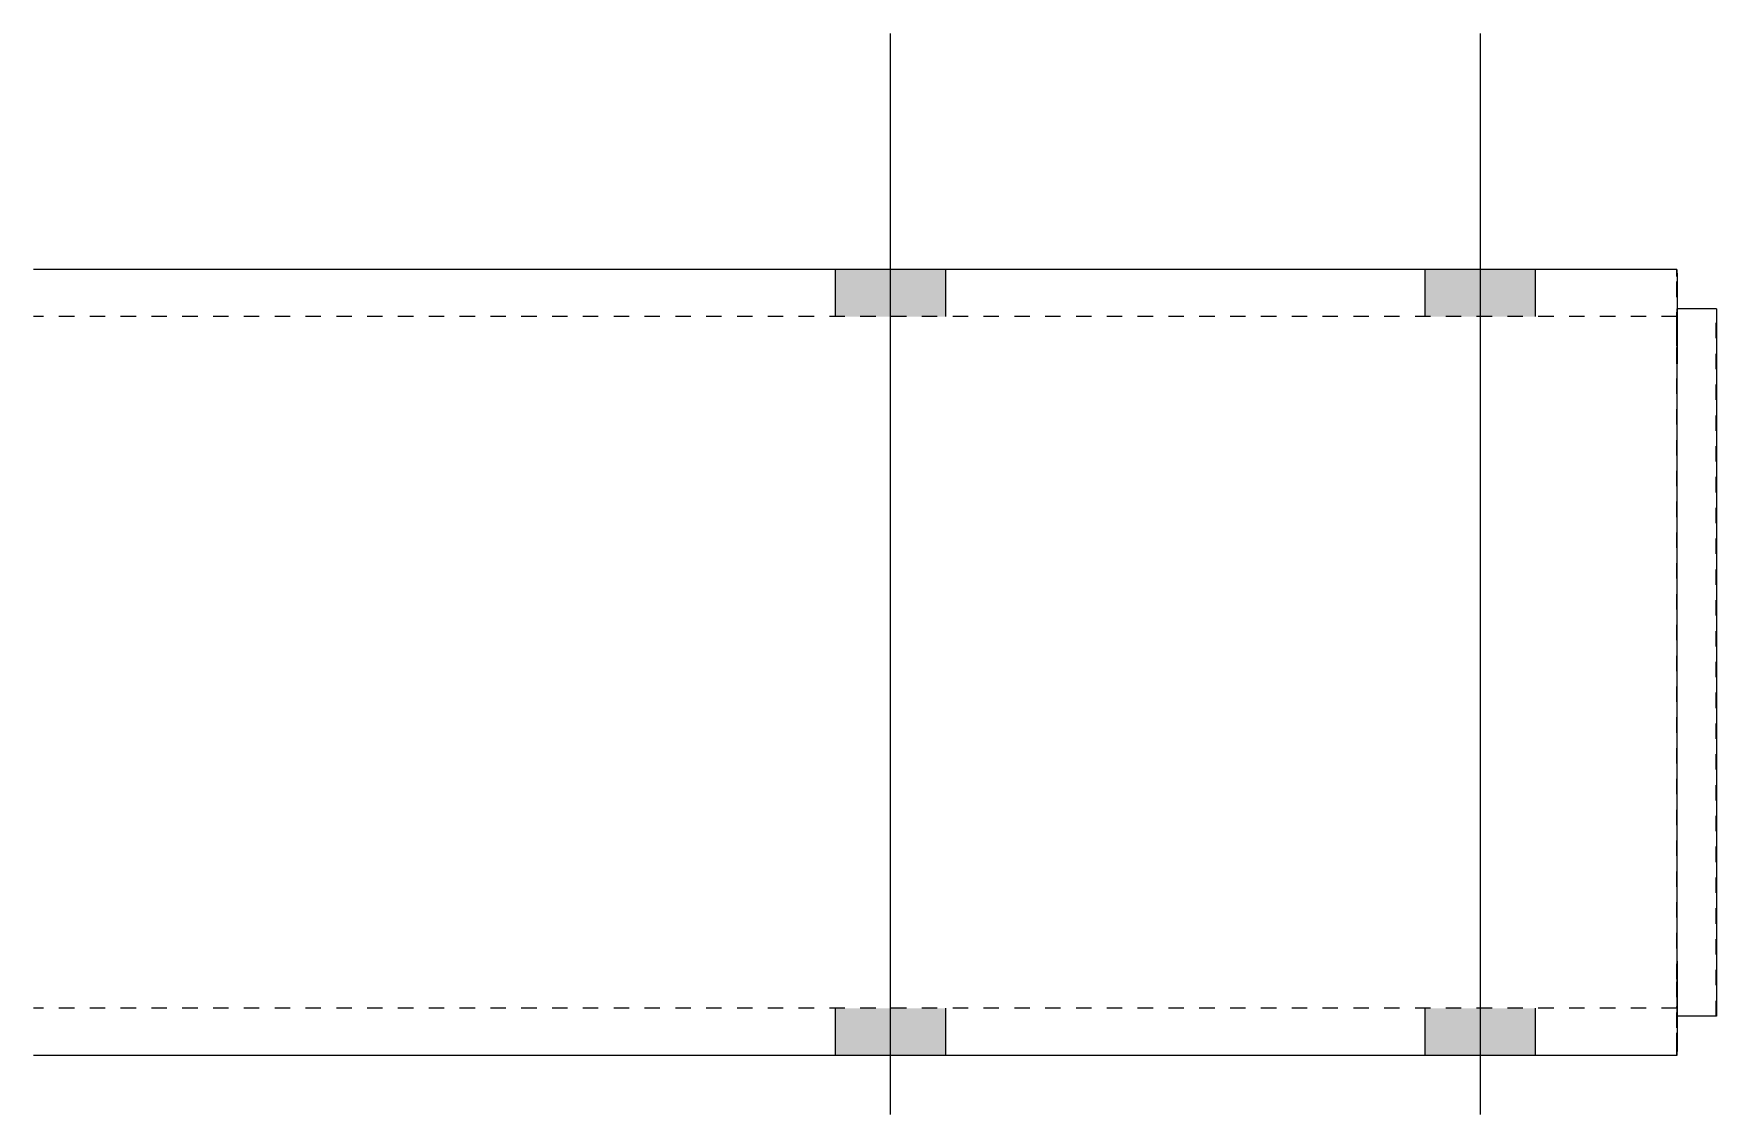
# Model space of a CAD drawing. Header units: millimetres. Extents: x 5 to 25549, y 5 to 868.
# Drawn here: x 14851.9 to 15065.9, y 4.8 to 142.3 of the extents above; entities that cross this region are included whole.
import ezdxf

# ---------------------------------------------------------------- set-up
doc = ezdxf.new("R2010")
doc.units = ezdxf.units.MM
doc.linetypes.add('DXK_LINE_DOT2', pattern=[3.9198, 1.9599, -1.9599])
doc.layers.add('STÅL', color=7, linetype='Continuous')

msp = doc.modelspace()

# ---------------------------------------------------------------- hatches: boundary and pattern name
at = {"layer": 'STÅL', "linetype": 'Continuous'}
for points in [[(14967.87, 112.3), (14953.87, 112.3), (14953.87, 106.3), (14967.87, 106.3)], [(14967.87, 112.3), (14953.87, 112.3), (14953.87, 106.3), (14967.87, 106.3)], [(15042.87, 112.3), (15028.87, 112.3), (15028.87, 106.3), (15042.87, 106.3)], [(15042.87, 112.3), (15028.87, 112.3), (15028.87, 106.3), (15042.87, 106.3)], [(14967.87, 18.3), (14953.87, 18.3), (14953.87, 12.3), (14967.87, 12.3)], [(14967.87, 18.3), (14953.87, 18.3), (14953.87, 12.3), (14967.87, 12.3)], [(15042.87, 18.3), (15028.87, 18.3), (15028.87, 12.3), (15042.87, 12.3)], [(15042.87, 18.3), (15028.87, 18.3), (15028.87, 12.3), (15042.87, 12.3)]]:
    msp.add_hatch(color=96, dxfattribs=at).paths.add_polyline_path(points)

# ---------------------------------------------------------------- linework, layer by layer
at = {"layer": 'STÅL', "color": 96, "linetype": 'Continuous'}
for p, q in [((14960.87, 4.8), (14960.87, 142.3)), ((14960.87, 4.8), (14960.87, 142.3)), ((15035.87, 4.8), (15035.87, 142.3)), ((15035.87, 4.8), (15035.87, 142.3)), ((14953.87, 106.3), (14953.87, 112.3)), ((14953.87, 106.3), (14953.87, 112.3)), ((14967.87, 106.3), (14967.87, 112.3)), ((14967.87, 106.3), (14967.87, 112.3)), ((15028.87, 106.3), (15028.87, 112.3)), ((15028.87, 106.3), (15028.87, 112.3)), ((15042.87, 106.3), (15042.87, 112.3)), ((15042.87, 106.3), (15042.87, 112.3)), ((14953.87, 12.3), (14953.87, 18.3)), ((14953.87, 12.3), (14953.87, 18.3)), ((14967.87, 12.3), (14967.87, 18.3)), ((14967.87, 12.3), (14967.87, 18.3)), ((15028.87, 12.3), (15028.87, 18.3)), ((15028.87, 12.3), (15028.87, 18.3)), ((15042.87, 12.3), (15042.87, 18.3)), ((15042.87, 12.3), (15042.87, 18.3))]:
    msp.add_line(p, q, dxfattribs=at)
at = {"layer": 'STÅL', "color": 2, "linetype": 'Continuous'}
for p, q in [((15060.88, 112.3), (14851.87, 112.3)), ((15060.88, 112.3), (15060.89, 111.39)), ((15060.89, 111.39), (15060.89, 108.79)), ((15060.89, 108.79), (15060.89, 104.89)), ((15065.89, 107.3), (15060.89, 107.3)), ((15065.89, 107.3), (15065.89, 17.3)), ((15060.89, 104.89), (15060.89, 100.3)), ((15060.89, 24.3), (15060.89, 100.3)), ((15060.89, 24.3), (15060.89, 19.71)), ((15060.89, 19.71), (15060.89, 15.81)), ((15065.89, 17.3), (15060.89, 17.3)), ((15060.89, 15.81), (15060.89, 13.21)), ((15060.89, 13.21), (15060.88, 12.3)), ((15060.88, 12.3), (14851.87, 12.3))]:
    msp.add_line(p, q, dxfattribs=at)
at = {"layer": 'STÅL', "color": 7, "linetype": 'DXK_LINE_DOT2'}
for p, q in [((15060.87, 111.39), (15060.87, 112.3)), ((15060.87, 108.79), (15060.87, 111.39)), ((15060.87, 104.89), (15060.87, 108.79)), ((15060.89, 107.3), (15060.87, 107.3)), ((15060.87, 107.3), (15060.87, 17.3)), ((15060.89, 17.3), (15060.89, 107.3)), ((15065.87, 17.3), (15065.87, 107.3)), ((15065.87, 107.3), (15065.89, 107.3)), ((15060.88, 106.3), (14851.87, 106.3)), ((15060.87, 105.84), (15060.87, 106.3)), ((15060.87, 104.89), (15060.87, 105.84)), ((15060.87, 104.54), (15060.87, 104.89)), ((15060.87, 100.3), (15060.87, 104.89)), ((15060.89, 105.84), (15060.88, 106.3)), ((15060.89, 104.54), (15060.89, 105.84)), ((15060.87, 102.6), (15060.87, 104.54)), ((15060.89, 102.6), (15060.89, 104.54)), ((15060.87, 22), (15060.87, 102.6)), ((15060.89, 22), (15060.89, 102.6)), ((15060.87, 22), (15060.87, 100.3)), ((15060.87, 22), (15060.87, 19.71)), ((15060.87, 19.71), (15060.87, 22)), ((15060.89, 20.06), (15060.89, 22)), ((15060.87, 19.71), (15060.87, 18.76)), ((15060.87, 15.81), (15060.87, 19.71)), ((15060.89, 18.76), (15060.89, 20.06)), ((15060.88, 18.3), (14851.87, 18.3)), ((15060.87, 18.76), (15060.87, 18.3)), ((15060.87, 17.3), (15060.89, 17.3)), ((15060.88, 18.3), (15060.89, 18.76)), ((15065.89, 17.3), (15065.87, 17.3)), ((15060.87, 13.21), (15060.87, 15.81)), ((15060.87, 12.3), (15060.87, 13.21))]:
    msp.add_line(p, q, dxfattribs=at)

doc.saveas('drawing.dxf')
